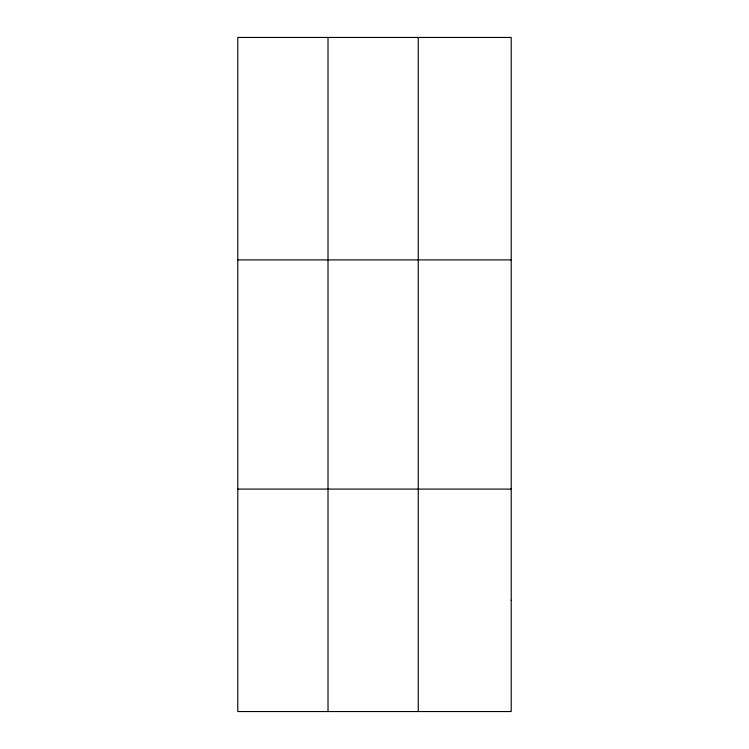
<?xml version="1.0" encoding="UTF-8"?>
<svg xmlns="http://www.w3.org/2000/svg" width="749" height="749" viewBox="0 0 749 749"><rect width="100%" height="100%" fill="white"/><g stroke="black" fill="none" stroke-linecap="round" stroke-linejoin="round"><path stroke-width="1.12" d="M328.015 711.55L328.015 37.45M418.251 711.55L418.251 37.45M237.789 259.903L511.211 259.903M237.789 489.097L511.211 489.097M511.211 600.324L511.211 711.55L237.789 711.55L237.789 37.45L511.211 37.45L511.211 600.324"/></g></svg>
